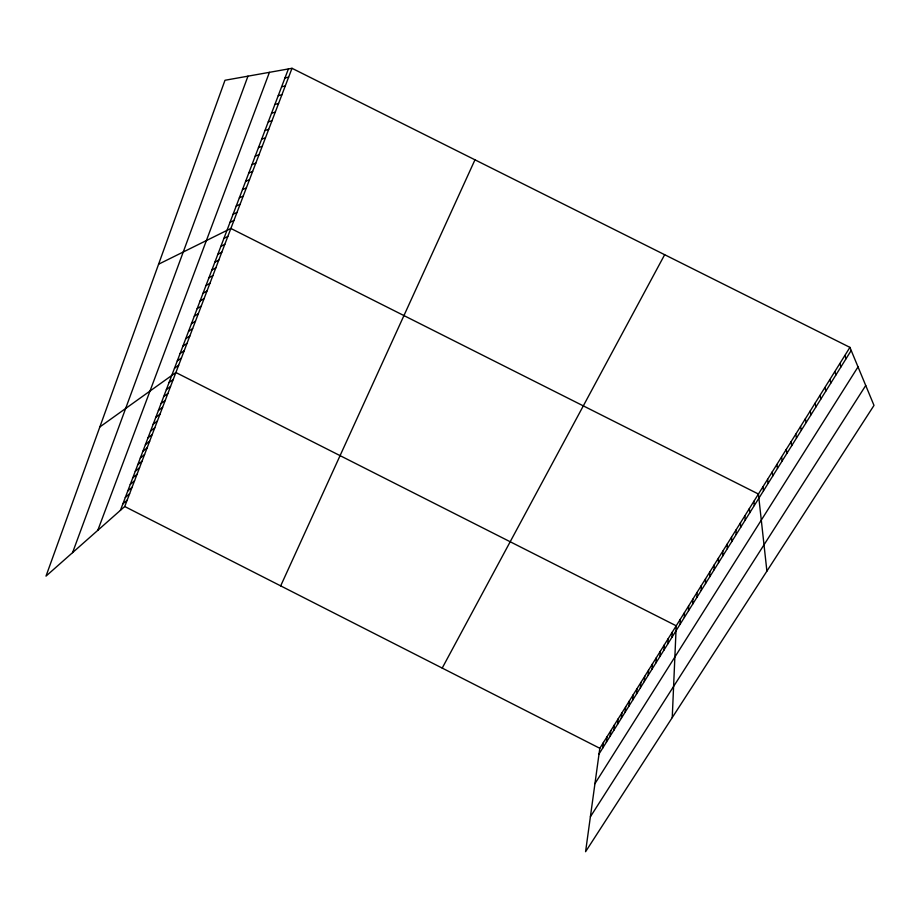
<?xml version="1.0" encoding="UTF-8"?>
<svg xmlns="http://www.w3.org/2000/svg" width="920" height="920" viewBox="0 0 920 920"><rect width="100%" height="100%" fill="white"/><g stroke="black" fill="none" stroke-linecap="round" stroke-linejoin="round"><path stroke-width="1.38" d="M701.247 590.41L701.27 585.66M696.981 597.23L697.038 592.445M692.737 604.014L692.829 599.184M688.528 610.765L688.643 605.889M684.331 617.481L684.48 612.57M680.156 624.151L680.34 619.206M672.244 717.6L676.223 625.807L175.881 372.519L99.854 426.949M671.968 637.261L672.209 632.235M667.943 643.689L668.219 638.63M663.952 650.095L664.251 644.989M659.973 656.455L660.307 651.314M656.018 662.779L656.385 657.616M652.073 669.081L652.476 663.872M648.163 675.349L648.588 670.105M644.264 681.582L644.724 676.303M640.389 687.78L640.872 682.467M636.536 693.956L637.043 688.608M632.695 700.085L633.236 694.715M628.877 706.192L629.452 700.787M625.082 712.275L625.681 706.824M621.31 718.313L621.931 712.839M617.55 724.327L618.194 718.819M613.812 730.319L614.48 724.776M610.086 736.264L610.788 730.698M606.383 742.187L607.108 736.586M602.703 748.086L603.451 742.452M849.919 347.369L599.817 748.293L585.58 851.701L874 405.409L849.919 347.369L292.008 68.298L224.986 80.27L46 576.127L124.729 506.517L292.008 68.298M72.576 552.632L247.963 76.165M97.796 530.334L269.422 72.335M120.416 510.335L288.408 68.942M280.68 585.879L474.973 159.815M442.209 668.081L664.665 254.702M599.035 753.952L851.207 350.474M594.941 783.644L858.026 366.896M590.387 816.776L865.731 385.491M122.866 503.907L127.167 500.135M125.315 497.455L129.616 493.718M127.788 490.969L132.077 487.266M130.272 484.449L134.55 480.78M132.767 477.894L137.034 474.272M135.274 471.304L139.541 467.728M137.793 464.68L142.048 461.15M140.323 458.034L144.578 454.537M142.864 451.341L147.108 447.89M145.429 444.624L149.661 441.209M147.993 437.862L152.225 434.493M150.581 431.077L154.802 427.754M153.18 424.246L157.389 420.969M155.79 417.392L159.988 414.149M158.412 410.492L162.598 407.307M161.046 403.57L165.232 400.418M163.702 396.6L167.877 393.495M166.37 389.597L170.522 386.538M169.05 382.559L173.202 379.546M174.512 368.207L178.641 365.297M177.284 360.904L181.401 358.041M180.09 353.556L184.195 350.738M182.896 346.173L186.99 343.401M185.725 338.744L189.808 336.03M188.565 331.28L192.636 328.612M191.417 323.771L195.477 321.16M194.292 316.227L198.34 313.662M197.179 308.637L201.215 306.13M200.088 301.001L204.113 298.551M203.009 293.33L207.023 290.938M205.942 285.614L209.944 283.279M208.897 277.851L212.888 275.575M211.864 270.055L215.843 267.835M214.855 262.211L218.81 260.049M217.856 254.322L221.8 252.218M220.869 246.387L224.802 244.34M223.905 238.418L227.827 236.428M158.596 264.201L230.862 228.459L758.425 494.028L766.9 571.136M230.034 222.329L233.921 220.455M233.117 214.21L236.992 212.405M236.221 206.057L240.085 204.309M239.349 197.857L243.19 196.167M242.489 189.6L246.318 187.979M245.64 181.309L249.458 179.745M248.825 172.96L252.62 171.465M252.011 164.565L255.794 163.139M255.231 156.124L258.991 154.767M258.462 147.625L262.211 146.337M261.705 139.093L265.443 137.873M264.983 130.502L268.697 129.352M268.272 121.854L271.975 120.773M271.572 113.171L275.264 112.159M274.907 104.42L278.564 103.488M278.254 95.634L281.899 94.771M281.612 86.79L285.246 85.997M285.005 77.889L288.615 77.176M124.729 506.517L599.817 748.293M844.847 355.499L846.089 358.662M839.799 363.584L840.995 366.815M834.785 371.611L835.935 374.9M829.805 379.603L830.909 382.95M824.849 387.538L825.907 390.954M819.927 395.439L820.939 398.9M815.028 403.282L815.994 406.812M810.163 411.091L811.083 414.667M805.322 418.853L806.196 422.487M800.515 426.558L801.343 430.249M795.731 434.228L796.513 437.978M790.97 441.853L791.717 445.659M786.244 449.431L786.945 453.296M781.54 456.975L782.195 460.885M776.871 464.473L777.481 468.429M772.213 471.925L772.8 475.928M767.591 479.331L768.131 483.391M763.002 486.703L763.496 490.808M753.882 501.308L754.296 505.517M749.363 508.553L749.742 512.819M744.866 515.764L745.211 520.064M740.404 522.928L740.703 527.275M735.954 530.047L736.218 534.451M731.538 537.142L731.768 541.581M727.133 544.18L727.329 548.676M722.763 551.195L722.924 555.726M718.417 558.164L718.543 562.741M714.092 565.087L714.184 569.71M709.792 571.987L709.849 576.644M705.525 578.841L705.536 583.544"/></g></svg>
